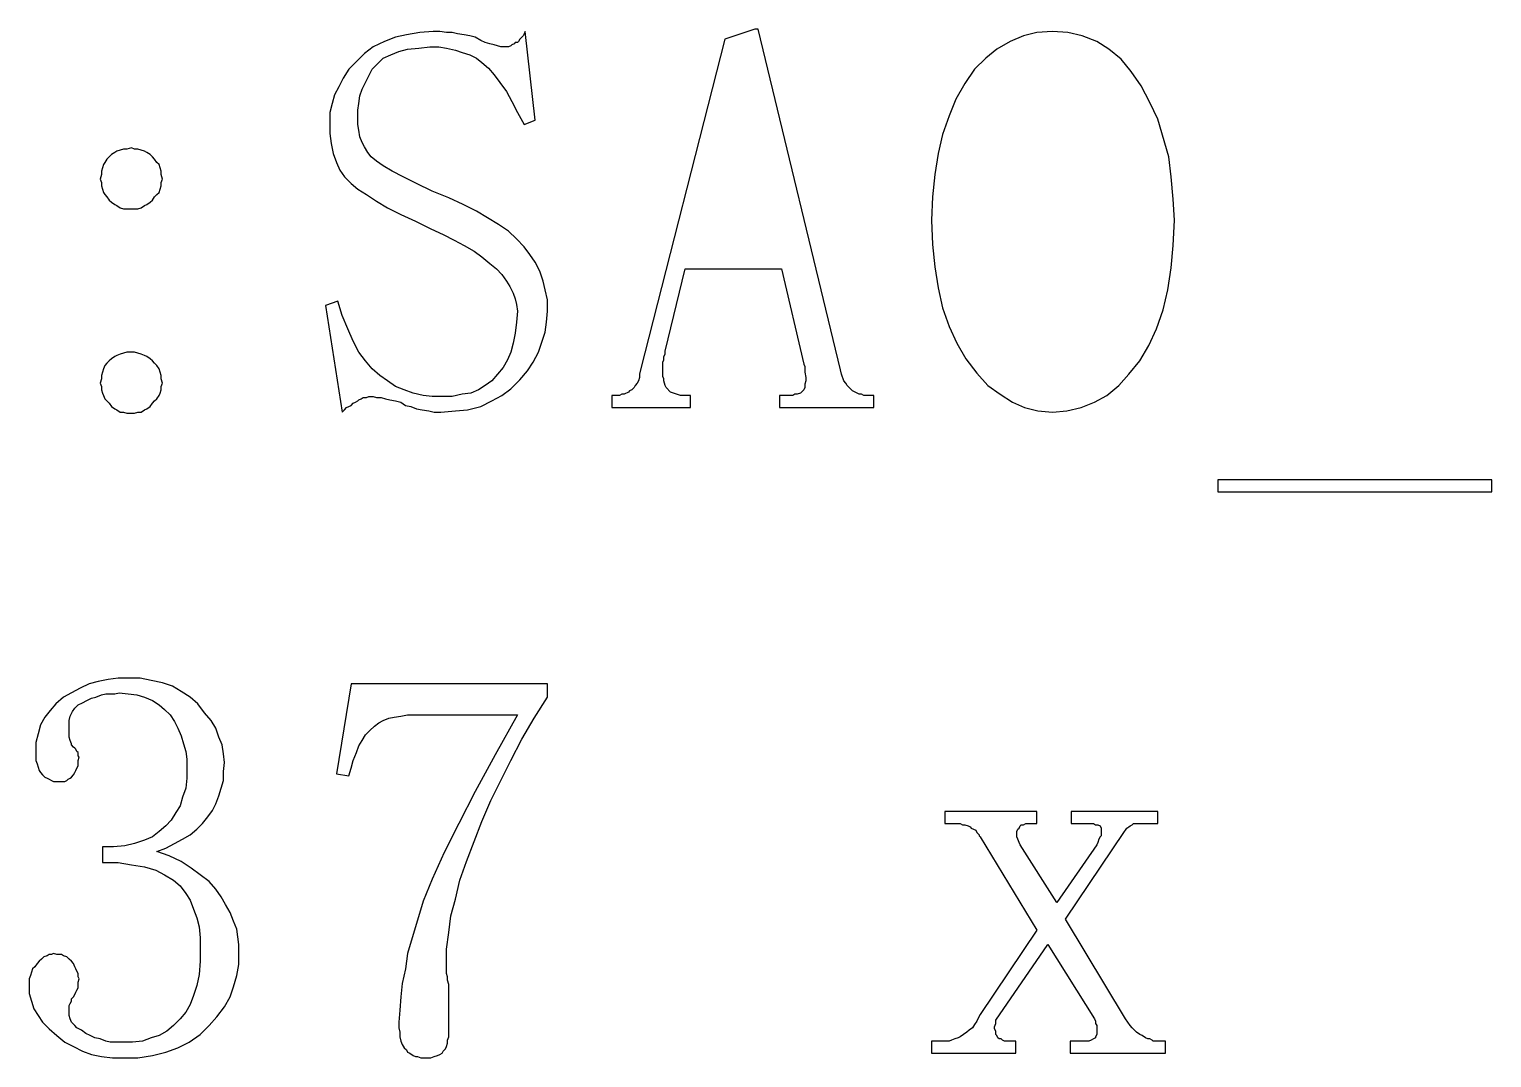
# Model space of a CAD drawing. Extents: x -166 to 204, y -124 to 146.
# Drawn here: x -120.34 to -107.16, y -87.5 to -78.23 of the extents above; entities that cross this region are included whole.
import ezdxf

# ---------------------------------------------------------------- set-up
doc = ezdxf.new("R2010")
doc.units = 0
doc.header["$MEASUREMENT"] = 0
doc.layers.get('0').update_dxf_attribs({"linetype": 'CONTINUOUS'})

msp = doc.modelspace()

# ---------------------------------------------------------------- linework, layer by layer
for points in [[(-116.86, -79.96), (-116.72, -80.03), (-116.72, -80.03), (-116.61, -80.08), (-116.61, -80.08), (-116.51, -80.13), (-116.51, -80.13), (-116.42, -80.18), (-116.42, -80.18), (-116.33, -80.23), (-116.33, -80.23), (-116.26, -80.28), (-116.26, -80.28), (-116.19, -80.34), (-116.19, -80.34), (-116.13, -80.39), (-116.13, -80.39), (-116.08, -80.44), (-116.08, -80.44), (-116.04, -80.5), (-116.04, -80.5), (-116.01, -80.55), (-116.01, -80.55), (-115.98, -80.61), (-115.98, -80.61), (-115.96, -80.66), (-115.96, -80.66), (-115.95, -80.71), (-115.95, -80.71), (-115.94, -80.77), (-115.94, -80.77), (-115.95, -80.87), (-115.95, -80.87), (-115.96, -80.97), (-115.96, -80.97), (-115.98, -81.06), (-115.98, -81.06), (-116, -81.14), (-116, -81.14), (-116.03, -81.21), (-116.03, -81.21), (-116.07, -81.28), (-116.07, -81.28), (-116.12, -81.34), (-116.12, -81.34), (-116.17, -81.4), (-116.17, -81.4), (-116.23, -81.44), (-116.23, -81.44), (-116.29, -81.48), (-116.29, -81.48), (-116.36, -81.51), (-116.36, -81.51), (-116.44, -81.52), (-116.44, -81.52), (-116.53, -81.54), (-116.53, -81.54), (-116.62, -81.54), (-116.62, -81.54), (-116.71, -81.54), (-116.71, -81.54), (-116.79, -81.53), (-116.79, -81.53), (-116.88, -81.51), (-116.88, -81.51), (-116.96, -81.48), (-116.96, -81.48), (-117.04, -81.45), (-117.04, -81.45), (-117.11, -81.4), (-117.11, -81.4), (-117.18, -81.35), (-117.18, -81.35), (-117.25, -81.29), (-117.25, -81.29), (-117.31, -81.22), (-117.31, -81.22), (-117.37, -81.14), (-117.37, -81.14), (-117.42, -81.04), (-117.42, -81.04), (-117.47, -80.93), (-117.47, -80.93), (-117.52, -80.81), (-117.52, -80.81), (-117.56, -80.68), (-117.56, -80.68), (-117.67, -80.72), (-117.67, -80.72), (-117.52, -81.68), (-117.52, -81.68), (-117.5, -81.66), (-117.5, -81.66), (-117.48, -81.64), (-117.48, -81.64), (-117.46, -81.63), (-117.46, -81.63), (-117.44, -81.62), (-117.44, -81.62), (-117.42, -81.6), (-117.42, -81.6), (-117.4, -81.59), (-117.4, -81.59), (-117.38, -81.58), (-117.38, -81.58), (-117.37, -81.57), (-117.37, -81.57), (-117.35, -81.56), (-117.35, -81.56), (-117.33, -81.55), (-117.33, -81.55), (-117.32, -81.55), (-117.32, -81.55), (-117.3, -81.55), (-117.3, -81.55), (-117.28, -81.54), (-117.28, -81.54), (-117.27, -81.54), (-117.27, -81.54), (-117.24, -81.54), (-117.24, -81.54), (-117.21, -81.55), (-117.21, -81.55), (-117.17, -81.55), (-117.17, -81.55), (-117.13, -81.56), (-117.13, -81.56), (-117.09, -81.57), (-117.09, -81.57), (-117.04, -81.58), (-117.04, -81.58), (-116.99, -81.59), (-116.99, -81.59), (-116.95, -81.62), (-116.95, -81.62), (-116.9, -81.63), (-116.9, -81.63), (-116.85, -81.65), (-116.85, -81.65), (-116.8, -81.66), (-116.8, -81.66), (-116.74, -81.67), (-116.74, -81.67), (-116.69, -81.68), (-116.69, -81.68), (-116.63, -81.68), (-116.63, -81.68), (-116.5, -81.67), (-116.5, -81.67), (-116.39, -81.66), (-116.39, -81.66), (-116.27, -81.63), (-116.27, -81.63), (-116.17, -81.58), (-116.17, -81.58), (-116.08, -81.53), (-116.08, -81.53), (-116, -81.47), (-116, -81.47), (-115.92, -81.39), (-115.92, -81.39), (-115.85, -81.31), (-115.85, -81.31), (-115.8, -81.23), (-115.8, -81.23), (-115.75, -81.14), (-115.75, -81.14), (-115.72, -81.05), (-115.72, -81.05), (-115.69, -80.96), (-115.69, -80.96), (-115.68, -80.87), (-115.68, -80.87), (-115.67, -80.77), (-115.67, -80.77), (-115.67, -80.67), (-115.67, -80.67), (-115.69, -80.58), (-115.69, -80.58), (-115.71, -80.5), (-115.71, -80.5), (-115.74, -80.41), (-115.74, -80.41), (-115.78, -80.33), (-115.78, -80.33), (-115.83, -80.26), (-115.83, -80.26), (-115.88, -80.19), (-115.88, -80.19), (-115.95, -80.12), (-115.95, -80.12), (-116.02, -80.05), (-116.02, -80.05), (-116.11, -79.99), (-116.11, -79.99), (-116.21, -79.93), (-116.21, -79.93), (-116.31, -79.87), (-116.31, -79.87), (-116.43, -79.81), (-116.43, -79.81), (-116.56, -79.75), (-116.56, -79.75), (-116.71, -79.69), (-116.71, -79.69), (-116.85, -79.62), (-116.85, -79.62), (-116.97, -79.56), (-116.97, -79.56), (-117.07, -79.51), (-117.07, -79.51), (-117.15, -79.46), (-117.15, -79.46), (-117.21, -79.42), (-117.21, -79.42), (-117.26, -79.38), (-117.26, -79.38), (-117.29, -79.34), (-117.29, -79.34), (-117.32, -79.29), (-117.32, -79.29), (-117.34, -79.25), (-117.34, -79.25), (-117.36, -79.2), (-117.36, -79.2), (-117.37, -79.14), (-117.37, -79.14), (-117.38, -79.09), (-117.38, -79.09), (-117.38, -79.03), (-117.38, -79.03), (-117.38, -78.96), (-117.38, -78.96), (-117.37, -78.9), (-117.37, -78.9), (-117.36, -78.83), (-117.36, -78.83), (-117.34, -78.77), (-117.34, -78.77), (-117.31, -78.71), (-117.31, -78.71), (-117.28, -78.65), (-117.28, -78.65), (-117.25, -78.59), (-117.25, -78.59), (-117.2, -78.54), (-117.2, -78.54), (-117.15, -78.49), (-117.15, -78.49), (-117.08, -78.46), (-117.08, -78.46), (-117.01, -78.43), (-117.01, -78.43), (-116.93, -78.41), (-116.93, -78.41), (-116.83, -78.4), (-116.83, -78.4), (-116.73, -78.39), (-116.73, -78.39), (-116.65, -78.39), (-116.65, -78.39), (-116.58, -78.4), (-116.58, -78.4), (-116.5, -78.42), (-116.5, -78.42), (-116.44, -78.44), (-116.44, -78.44), (-116.37, -78.46), (-116.37, -78.46), (-116.31, -78.49), (-116.31, -78.49), (-116.26, -78.53), (-116.26, -78.53), (-116.2, -78.58), (-116.2, -78.58), (-116.15, -78.64), (-116.15, -78.64), (-116.1, -78.71), (-116.1, -78.71), (-116.04, -78.79), (-116.04, -78.79), (-115.99, -78.88), (-115.99, -78.88), (-115.94, -78.98), (-115.94, -78.98), (-115.88, -79.09), (-115.88, -79.09), (-115.78, -79.05), (-115.78, -79.05), (-115.87, -78.25), (-115.87, -78.25), (-115.88, -78.27), (-115.88, -78.27), (-115.89, -78.29), (-115.89, -78.29), (-115.91, -78.31), (-115.91, -78.31), (-115.92, -78.32), (-115.92, -78.32), (-115.93, -78.34), (-115.93, -78.34), (-115.94, -78.35), (-115.94, -78.35), (-115.96, -78.35), (-115.96, -78.35), (-115.97, -78.36), (-115.97, -78.36), (-115.99, -78.37), (-115.99, -78.37), (-116, -78.38), (-116, -78.38), (-116.02, -78.39), (-116.02, -78.39), (-116.03, -78.39), (-116.03, -78.39), (-116.05, -78.39), (-116.05, -78.39), (-116.07, -78.39), (-116.07, -78.39), (-116.09, -78.39), (-116.09, -78.39), (-116.12, -78.38), (-116.12, -78.38), (-116.15, -78.37), (-116.15, -78.37), (-116.19, -78.36), (-116.19, -78.36), (-116.23, -78.35), (-116.23, -78.35), (-116.27, -78.33), (-116.27, -78.33), (-116.32, -78.3), (-116.32, -78.3), (-116.37, -78.29), (-116.37, -78.29), (-116.42, -78.28), (-116.42, -78.28), (-116.48, -78.27), (-116.48, -78.27), (-116.53, -78.26), (-116.53, -78.26), (-116.58, -78.26), (-116.58, -78.26), (-116.64, -78.25), (-116.64, -78.25), (-116.7, -78.25), (-116.7, -78.25), (-116.82, -78.26), (-116.82, -78.26), (-116.94, -78.28), (-116.94, -78.28), (-117.04, -78.3), (-117.04, -78.3), (-117.14, -78.34), (-117.14, -78.34), (-117.24, -78.39), (-117.24, -78.39), (-117.32, -78.45), (-117.32, -78.45), (-117.39, -78.52), (-117.39, -78.52), (-117.46, -78.59), (-117.46, -78.59), (-117.51, -78.67), (-117.51, -78.67), (-117.55, -78.75), (-117.55, -78.75), (-117.59, -78.82), (-117.59, -78.82), (-117.61, -78.9), (-117.61, -78.9), (-117.63, -78.98), (-117.63, -78.98), (-117.63, -79.07), (-117.63, -79.07), (-117.63, -79.17), (-117.63, -79.17), (-117.62, -79.26), (-117.62, -79.26), (-117.6, -79.35), (-117.6, -79.35), (-117.57, -79.43), (-117.57, -79.43), (-117.54, -79.5), (-117.54, -79.5), (-117.5, -79.56), (-117.5, -79.56), (-117.44, -79.62), (-117.44, -79.62), (-117.38, -79.67), (-117.38, -79.67), (-117.3, -79.72), (-117.3, -79.72), (-117.21, -79.78), (-117.21, -79.78), (-117.11, -79.84), (-117.11, -79.84), (-116.99, -79.9), (-116.99, -79.9), (-116.86, -79.96)], [(-113.77, -78.23), (-113.8, -78.23), (-113.8, -78.23), (-114.07, -78.32), (-114.07, -78.32), (-114.83, -81.3), (-114.83, -81.3), (-114.84, -81.34), (-114.84, -81.34), (-114.84, -81.37), (-114.84, -81.37), (-114.85, -81.4), (-114.85, -81.4), (-114.86, -81.42), (-114.86, -81.42), (-114.88, -81.44), (-114.88, -81.44), (-114.89, -81.46), (-114.89, -81.46), (-114.91, -81.48), (-114.91, -81.48), (-114.93, -81.49), (-114.93, -81.49), (-114.94, -81.5), (-114.94, -81.5), (-114.98, -81.52), (-114.98, -81.52), (-115, -81.52), (-115, -81.52), (-115.02, -81.53), (-115.02, -81.53), (-115.09, -81.53), (-115.09, -81.53), (-115.09, -81.64), (-115.09, -81.64), (-114.38, -81.64), (-114.38, -81.64), (-114.38, -81.53), (-114.38, -81.53), (-114.47, -81.53), (-114.47, -81.53), (-114.56, -81.5), (-114.56, -81.5), (-114.6, -81.46), (-114.6, -81.46), (-114.61, -81.44), (-114.61, -81.44), (-114.62, -81.4), (-114.62, -81.4), (-114.62, -81.38), (-114.62, -81.38), (-114.63, -81.36), (-114.63, -81.36), (-114.63, -81.23), (-114.63, -81.23), (-114.62, -81.21), (-114.62, -81.21), (-114.62, -81.18), (-114.62, -81.18), (-114.61, -81.16), (-114.61, -81.16), (-114.61, -81.13), (-114.61, -81.13), (-114.43, -80.39), (-114.43, -80.39), (-113.56, -80.39), (-113.56, -80.39), (-113.36, -81.25), (-113.36, -81.25), (-113.35, -81.27), (-113.35, -81.27), (-113.35, -81.32), (-113.35, -81.32), (-113.34, -81.37), (-113.34, -81.37), (-113.34, -81.4), (-113.34, -81.4), (-113.35, -81.43), (-113.35, -81.43), (-113.35, -81.46), (-113.35, -81.46), (-113.36, -81.48), (-113.36, -81.48), (-113.39, -81.51), (-113.39, -81.51), (-113.42, -81.52), (-113.42, -81.52), (-113.44, -81.52), (-113.44, -81.52), (-113.46, -81.53), (-113.46, -81.53), (-113.58, -81.53), (-113.58, -81.53), (-113.58, -81.64), (-113.58, -81.64), (-112.73, -81.64), (-112.73, -81.64), (-112.73, -81.53), (-112.73, -81.53), (-112.82, -81.53), (-112.82, -81.53), (-112.84, -81.52), (-112.84, -81.52), (-112.86, -81.52), (-112.86, -81.52), (-112.92, -81.49), (-112.92, -81.49), (-112.97, -81.44), (-112.97, -81.44), (-112.98, -81.42), (-112.98, -81.42), (-113, -81.4), (-113, -81.4), (-113.02, -81.34), (-113.02, -81.34), (-113.03, -81.3), (-113.03, -81.3), (-113.77, -78.23)], [(-111.12, -78.25), (-111.26, -78.26), (-111.26, -78.26), (-111.38, -78.29), (-111.38, -78.29), (-111.5, -78.34), (-111.5, -78.34), (-111.62, -78.41), (-111.62, -78.41), (-111.72, -78.49), (-111.72, -78.49), (-111.82, -78.59), (-111.82, -78.59), (-111.91, -78.72), (-111.91, -78.72), (-111.99, -78.86), (-111.99, -78.86), (-112.05, -79.01), (-112.05, -79.01), (-112.11, -79.18), (-112.11, -79.18), (-112.15, -79.35), (-112.15, -79.35), (-112.18, -79.54), (-112.18, -79.54), (-112.2, -79.74), (-112.2, -79.74), (-112.21, -79.95), (-112.21, -79.95), (-112.2, -80.17), (-112.2, -80.17), (-112.18, -80.37), (-112.18, -80.37), (-112.15, -80.56), (-112.15, -80.56), (-112.11, -80.74), (-112.11, -80.74), (-112.05, -80.91), (-112.05, -80.91), (-111.98, -81.06), (-111.98, -81.06), (-111.9, -81.2), (-111.9, -81.2), (-111.8, -81.33), (-111.8, -81.33), (-111.7, -81.44), (-111.7, -81.44), (-111.59, -81.52), (-111.59, -81.52), (-111.48, -81.59), (-111.48, -81.59), (-111.37, -81.64), (-111.37, -81.64), (-111.25, -81.67), (-111.25, -81.67), (-111.12, -81.68), (-111.12, -81.68), (-110.99, -81.67), (-110.99, -81.67), (-110.86, -81.64), (-110.86, -81.64), (-110.74, -81.59), (-110.74, -81.59), (-110.63, -81.53), (-110.63, -81.53), (-110.52, -81.44), (-110.52, -81.44), (-110.43, -81.34), (-110.43, -81.34), (-110.33, -81.22), (-110.33, -81.22), (-110.25, -81.08), (-110.25, -81.08), (-110.18, -80.93), (-110.18, -80.93), (-110.12, -80.76), (-110.12, -80.76), (-110.08, -80.58), (-110.08, -80.58), (-110.05, -80.38), (-110.05, -80.38), (-110.03, -80.18), (-110.03, -80.18), (-110.02, -79.95), (-110.02, -79.95), (-110.03, -79.76), (-110.03, -79.76), (-110.05, -79.56), (-110.05, -79.56), (-110.07, -79.38), (-110.07, -79.38), (-110.17, -79.04), (-110.17, -79.04), (-110.24, -78.89), (-110.24, -78.89), (-110.32, -78.74), (-110.32, -78.74), (-110.41, -78.61), (-110.41, -78.61), (-110.5, -78.5), (-110.5, -78.5), (-110.61, -78.41), (-110.61, -78.41), (-110.72, -78.34), (-110.72, -78.34), (-110.85, -78.29), (-110.85, -78.29), (-110.98, -78.26), (-110.98, -78.26), (-111.12, -78.25)], [(-119.15, -79.61), (-119.14, -79.58), (-119.14, -79.58), (-119.15, -79.54), (-119.15, -79.54), (-119.15, -79.51), (-119.15, -79.51), (-119.16, -79.48), (-119.16, -79.48), (-119.17, -79.45), (-119.17, -79.45), (-119.19, -79.43), (-119.19, -79.43), (-119.21, -79.4), (-119.21, -79.4), (-119.23, -79.38), (-119.23, -79.38), (-119.25, -79.36), (-119.25, -79.36), (-119.28, -79.34), (-119.28, -79.34), (-119.3, -79.33), (-119.3, -79.33), (-119.33, -79.32), (-119.33, -79.32), (-119.36, -79.31), (-119.36, -79.31), (-119.39, -79.31), (-119.39, -79.31), (-119.42, -79.3), (-119.42, -79.3), (-119.46, -79.31), (-119.46, -79.31), (-119.49, -79.31), (-119.49, -79.31), (-119.52, -79.32), (-119.52, -79.32), (-119.55, -79.33), (-119.55, -79.33), (-119.57, -79.34), (-119.57, -79.34), (-119.6, -79.36), (-119.6, -79.36), (-119.62, -79.38), (-119.62, -79.38), (-119.64, -79.4), (-119.64, -79.4), (-119.66, -79.43), (-119.66, -79.43), (-119.67, -79.45), (-119.67, -79.45), (-119.68, -79.48), (-119.68, -79.48), (-119.69, -79.51), (-119.69, -79.51), (-119.69, -79.54), (-119.69, -79.54), (-119.7, -79.58), (-119.7, -79.58), (-119.69, -79.61), (-119.69, -79.61), (-119.69, -79.64), (-119.69, -79.64), (-119.68, -79.67), (-119.68, -79.67), (-119.67, -79.7), (-119.67, -79.7), (-119.66, -79.72), (-119.66, -79.72), (-119.64, -79.74), (-119.64, -79.74), (-119.62, -79.77), (-119.62, -79.77), (-119.6, -79.79), (-119.6, -79.79), (-119.57, -79.81), (-119.57, -79.81), (-119.55, -79.82), (-119.55, -79.82), (-119.52, -79.84), (-119.52, -79.84), (-119.49, -79.85), (-119.49, -79.85), (-119.46, -79.85), (-119.46, -79.85), (-119.42, -79.85), (-119.42, -79.85), (-119.39, -79.85), (-119.39, -79.85), (-119.36, -79.85), (-119.36, -79.85), (-119.33, -79.84), (-119.33, -79.84), (-119.3, -79.82), (-119.3, -79.82), (-119.28, -79.81), (-119.28, -79.81), (-119.25, -79.79), (-119.25, -79.79), (-119.23, -79.77), (-119.23, -79.77), (-119.21, -79.74), (-119.21, -79.74), (-119.19, -79.72), (-119.19, -79.72), (-119.17, -79.7), (-119.17, -79.7), (-119.16, -79.67), (-119.16, -79.67), (-119.15, -79.64), (-119.15, -79.64), (-119.15, -79.61)], [(-119.15, -81.45), (-119.14, -81.42), (-119.14, -81.42), (-119.15, -81.38), (-119.15, -81.38), (-119.15, -81.35), (-119.15, -81.35), (-119.16, -81.32), (-119.16, -81.32), (-119.17, -81.29), (-119.17, -81.29), (-119.19, -81.26), (-119.19, -81.26), (-119.21, -81.24), (-119.21, -81.24), (-119.23, -81.22), (-119.23, -81.22), (-119.25, -81.2), (-119.25, -81.2), (-119.28, -81.18), (-119.28, -81.18), (-119.3, -81.17), (-119.3, -81.17), (-119.33, -81.16), (-119.33, -81.16), (-119.36, -81.15), (-119.36, -81.15), (-119.39, -81.14), (-119.39, -81.14), (-119.42, -81.14), (-119.42, -81.14), (-119.46, -81.14), (-119.46, -81.14), (-119.49, -81.15), (-119.49, -81.15), (-119.52, -81.16), (-119.52, -81.16), (-119.55, -81.17), (-119.55, -81.17), (-119.57, -81.18), (-119.57, -81.18), (-119.6, -81.2), (-119.6, -81.2), (-119.62, -81.22), (-119.62, -81.22), (-119.64, -81.24), (-119.64, -81.24), (-119.66, -81.26), (-119.66, -81.26), (-119.67, -81.29), (-119.67, -81.29), (-119.68, -81.32), (-119.68, -81.32), (-119.69, -81.35), (-119.69, -81.35), (-119.69, -81.38), (-119.69, -81.38), (-119.7, -81.42), (-119.7, -81.42), (-119.69, -81.45), (-119.69, -81.45), (-119.69, -81.48), (-119.69, -81.48), (-119.68, -81.51), (-119.68, -81.51), (-119.67, -81.53), (-119.67, -81.53), (-119.66, -81.56), (-119.66, -81.56), (-119.64, -81.58), (-119.64, -81.58), (-119.62, -81.6), (-119.62, -81.6), (-119.6, -81.63), (-119.6, -81.63), (-119.57, -81.65), (-119.57, -81.65), (-119.55, -81.66), (-119.55, -81.66), (-119.52, -81.68), (-119.52, -81.68), (-119.49, -81.68), (-119.49, -81.68), (-119.46, -81.69), (-119.46, -81.69), (-119.42, -81.69), (-119.42, -81.69), (-119.39, -81.69), (-119.39, -81.69), (-119.36, -81.68), (-119.36, -81.68), (-119.33, -81.68), (-119.33, -81.68), (-119.3, -81.66), (-119.3, -81.66), (-119.28, -81.65), (-119.28, -81.65), (-119.25, -81.63), (-119.25, -81.63), (-119.23, -81.6), (-119.23, -81.6), (-119.21, -81.58), (-119.21, -81.58), (-119.19, -81.56), (-119.19, -81.56), (-119.17, -81.53), (-119.17, -81.53), (-119.16, -81.51), (-119.16, -81.51), (-119.15, -81.48), (-119.15, -81.48), (-119.15, -81.45)], [(-109.63, -82.29), (-109.63, -82.4), (-109.63, -82.4), (-107.16, -82.4), (-107.16, -82.4), (-107.16, -82.29), (-107.16, -82.29), (-109.63, -82.29)], [(-118.45, -86.66), (-118.45, -86.55), (-118.45, -86.55), (-118.45, -86.48), (-118.45, -86.48), (-118.46, -86.41), (-118.46, -86.41), (-118.47, -86.34), (-118.47, -86.34), (-118.5, -86.27), (-118.5, -86.27), (-118.53, -86.19), (-118.53, -86.19), (-118.57, -86.12), (-118.57, -86.12), (-118.61, -86.05), (-118.61, -86.05), (-118.66, -85.98), (-118.66, -85.98), (-118.72, -85.91), (-118.72, -85.91), (-118.8, -85.85), (-118.8, -85.85), (-118.88, -85.79), (-118.88, -85.79), (-118.97, -85.73), (-118.97, -85.73), (-119.08, -85.68), (-119.08, -85.68), (-119.19, -85.64), (-119.19, -85.64), (-119.11, -85.61), (-119.11, -85.61), (-119.03, -85.57), (-119.03, -85.57), (-118.96, -85.53), (-118.96, -85.53), (-118.89, -85.49), (-118.89, -85.49), (-118.83, -85.44), (-118.83, -85.44), (-118.78, -85.39), (-118.78, -85.39), (-118.73, -85.33), (-118.73, -85.33), (-118.69, -85.27), (-118.69, -85.27), (-118.66, -85.21), (-118.66, -85.21), (-118.63, -85.14), (-118.63, -85.14), (-118.61, -85.07), (-118.61, -85.07), (-118.59, -85), (-118.59, -85), (-118.59, -84.92), (-118.59, -84.92), (-118.58, -84.84), (-118.58, -84.84), (-118.59, -84.76), (-118.59, -84.76), (-118.6, -84.68), (-118.6, -84.68), (-118.63, -84.61), (-118.63, -84.61), (-118.66, -84.53), (-118.66, -84.53), (-118.7, -84.46), (-118.7, -84.46), (-118.76, -84.39), (-118.76, -84.39), (-118.82, -84.31), (-118.82, -84.31), (-118.89, -84.25), (-118.89, -84.25), (-118.97, -84.2), (-118.97, -84.2), (-119.05, -84.15), (-119.05, -84.15), (-119.14, -84.12), (-119.14, -84.12), (-119.24, -84.1), (-119.24, -84.1), (-119.34, -84.08), (-119.34, -84.08), (-119.45, -84.08), (-119.45, -84.08), (-119.54, -84.08), (-119.54, -84.08), (-119.63, -84.09), (-119.63, -84.09), (-119.72, -84.11), (-119.72, -84.11), (-119.8, -84.13), (-119.8, -84.13), (-119.88, -84.17), (-119.88, -84.17), (-119.96, -84.21), (-119.96, -84.21), (-120.03, -84.25), (-120.03, -84.25), (-120.1, -84.31), (-120.1, -84.31), (-120.15, -84.37), (-120.15, -84.37), (-120.2, -84.43), (-120.2, -84.43), (-120.24, -84.5), (-120.24, -84.5), (-120.26, -84.58), (-120.26, -84.58), (-120.28, -84.66), (-120.28, -84.66), (-120.28, -84.74), (-120.28, -84.74), (-120.28, -84.78), (-120.28, -84.78), (-120.28, -84.82), (-120.28, -84.82), (-120.27, -84.85), (-120.27, -84.85), (-120.26, -84.88), (-120.26, -84.88), (-120.25, -84.91), (-120.25, -84.91), (-120.24, -84.93), (-120.24, -84.93), (-120.22, -84.95), (-120.22, -84.95), (-120.2, -84.97), (-120.2, -84.97), (-120.18, -84.98), (-120.18, -84.98), (-120.16, -84.99), (-120.16, -84.99), (-120.14, -85), (-120.14, -85), (-120.12, -85.01), (-120.12, -85.01), (-120.09, -85.01), (-120.09, -85.01), (-120.07, -85.01), (-120.07, -85.01), (-120.05, -85.01), (-120.05, -85.01), (-120.02, -85.01), (-120.02, -85.01), (-120, -85), (-120, -85), (-119.99, -84.99), (-119.99, -84.99), (-119.97, -84.98), (-119.97, -84.98), (-119.96, -84.97), (-119.96, -84.97), (-119.94, -84.95), (-119.94, -84.95), (-119.93, -84.93), (-119.93, -84.93), (-119.92, -84.91), (-119.92, -84.91), (-119.91, -84.89), (-119.91, -84.89), (-119.9, -84.87), (-119.9, -84.87), (-119.9, -84.84), (-119.9, -84.84), (-119.9, -84.82), (-119.9, -84.82), (-119.89, -84.79), (-119.89, -84.79), (-119.9, -84.78), (-119.9, -84.78), (-119.9, -84.76), (-119.9, -84.76), (-119.9, -84.75), (-119.9, -84.75), (-119.91, -84.74), (-119.91, -84.74), (-119.92, -84.72), (-119.92, -84.72), (-119.93, -84.71), (-119.93, -84.71), (-119.94, -84.7), (-119.94, -84.7), (-119.96, -84.68), (-119.96, -84.68), (-119.96, -84.67), (-119.96, -84.67), (-119.97, -84.64), (-119.97, -84.64), (-119.98, -84.61), (-119.98, -84.61), (-119.98, -84.58), (-119.98, -84.58), (-119.98, -84.54), (-119.98, -84.54), (-119.98, -84.5), (-119.98, -84.5), (-119.98, -84.46), (-119.98, -84.46), (-119.97, -84.42), (-119.97, -84.42), (-119.95, -84.38), (-119.95, -84.38), (-119.93, -84.35), (-119.93, -84.35), (-119.9, -84.32), (-119.9, -84.32), (-119.86, -84.3), (-119.86, -84.3), (-119.82, -84.28), (-119.82, -84.28), (-119.78, -84.26), (-119.78, -84.26), (-119.74, -84.25), (-119.74, -84.25), (-119.69, -84.23), (-119.69, -84.23), (-119.65, -84.22), (-119.65, -84.22), (-119.61, -84.22), (-119.61, -84.22), (-119.57, -84.22), (-119.57, -84.22), (-119.53, -84.21), (-119.53, -84.21), (-119.45, -84.22), (-119.45, -84.22), (-119.37, -84.23), (-119.37, -84.23), (-119.3, -84.25), (-119.3, -84.25), (-119.23, -84.28), (-119.23, -84.28), (-119.17, -84.32), (-119.17, -84.32), (-119.12, -84.36), (-119.12, -84.36), (-119.07, -84.41), (-119.07, -84.41), (-119.03, -84.47), (-119.03, -84.47), (-119, -84.53), (-119, -84.53), (-118.97, -84.6), (-118.97, -84.6), (-118.95, -84.67), (-118.95, -84.67), (-118.93, -84.74), (-118.93, -84.74), (-118.92, -84.81), (-118.92, -84.81), (-118.92, -84.89), (-118.92, -84.89), (-118.92, -84.98), (-118.92, -84.98), (-118.93, -85.07), (-118.93, -85.07), (-118.96, -85.15), (-118.96, -85.15), (-118.98, -85.23), (-118.98, -85.23), (-119.02, -85.29), (-119.02, -85.29), (-119.06, -85.36), (-119.06, -85.36), (-119.11, -85.41), (-119.11, -85.41), (-119.17, -85.46), (-119.17, -85.46), (-119.23, -85.51), (-119.23, -85.51), (-119.3, -85.54), (-119.3, -85.54), (-119.39, -85.57), (-119.39, -85.57), (-119.48, -85.59), (-119.48, -85.59), (-119.58, -85.6), (-119.58, -85.6), (-119.68, -85.6), (-119.68, -85.6), (-119.68, -85.74), (-119.68, -85.74), (-119.54, -85.74), (-119.54, -85.74), (-119.42, -85.76), (-119.42, -85.76), (-119.3, -85.78), (-119.3, -85.78), (-119.2, -85.81), (-119.2, -85.81), (-119.12, -85.85), (-119.12, -85.85), (-119.04, -85.9), (-119.04, -85.9), (-118.98, -85.95), (-118.98, -85.95), (-118.93, -86.02), (-118.93, -86.02), (-118.89, -86.08), (-118.89, -86.08), (-118.86, -86.16), (-118.86, -86.16), (-118.83, -86.24), (-118.83, -86.24), (-118.81, -86.32), (-118.81, -86.32), (-118.8, -86.42), (-118.8, -86.42), (-118.8, -86.51), (-118.8, -86.51), (-118.8, -86.63), (-118.8, -86.63), (-118.81, -86.75), (-118.81, -86.75), (-118.83, -86.85), (-118.83, -86.85), (-118.86, -86.94), (-118.86, -86.94), (-118.89, -87.02), (-118.89, -87.02), (-118.93, -87.09), (-118.93, -87.09), (-118.98, -87.15), (-118.98, -87.15), (-119.04, -87.21), (-119.04, -87.21), (-119.1, -87.26), (-119.1, -87.26), (-119.17, -87.3), (-119.17, -87.3), (-119.24, -87.32), (-119.24, -87.32), (-119.32, -87.35), (-119.32, -87.35), (-119.41, -87.36), (-119.41, -87.36), (-119.51, -87.36), (-119.51, -87.36), (-119.56, -87.36), (-119.56, -87.36), (-119.61, -87.36), (-119.61, -87.36), (-119.65, -87.35), (-119.65, -87.35), (-119.7, -87.33), (-119.7, -87.33), (-119.75, -87.32), (-119.75, -87.32), (-119.79, -87.3), (-119.79, -87.3), (-119.83, -87.28), (-119.83, -87.28), (-119.87, -87.25), (-119.87, -87.25), (-119.91, -87.23), (-119.91, -87.23), (-119.93, -87.21), (-119.93, -87.21), (-119.96, -87.18), (-119.96, -87.18), (-119.97, -87.15), (-119.97, -87.15), (-119.98, -87.12), (-119.98, -87.12), (-119.98, -87.09), (-119.98, -87.09), (-119.98, -87.07), (-119.98, -87.07), (-119.98, -87.05), (-119.98, -87.05), (-119.98, -87.03), (-119.98, -87.03), (-119.97, -87.01), (-119.97, -87.01), (-119.96, -86.99), (-119.96, -86.99), (-119.96, -86.97), (-119.96, -86.97), (-119.94, -86.95), (-119.94, -86.95), (-119.93, -86.93), (-119.93, -86.93), (-119.92, -86.91), (-119.92, -86.91), (-119.91, -86.89), (-119.91, -86.89), (-119.9, -86.87), (-119.9, -86.87), (-119.9, -86.84), (-119.9, -86.84), (-119.9, -86.82), (-119.9, -86.82), (-119.89, -86.79), (-119.89, -86.79), (-119.9, -86.77), (-119.9, -86.77), (-119.9, -86.76), (-119.9, -86.76), (-119.9, -86.74), (-119.9, -86.74), (-119.91, -86.72), (-119.91, -86.72), (-119.92, -86.7), (-119.92, -86.7), (-119.93, -86.68), (-119.93, -86.68), (-119.94, -86.65), (-119.94, -86.65), (-119.96, -86.63), (-119.96, -86.63), (-119.98, -86.61), (-119.98, -86.61), (-120, -86.59), (-120, -86.59), (-120.03, -86.58), (-120.03, -86.58), (-120.05, -86.57), (-120.05, -86.57), (-120.09, -86.57), (-120.09, -86.57), (-120.12, -86.56), (-120.12, -86.56), (-120.14, -86.57), (-120.14, -86.57), (-120.16, -86.57), (-120.16, -86.57), (-120.18, -86.58), (-120.18, -86.58), (-120.21, -86.59), (-120.21, -86.59), (-120.23, -86.61), (-120.23, -86.61), (-120.25, -86.63), (-120.25, -86.63), (-120.27, -86.65), (-120.27, -86.65), (-120.29, -86.68), (-120.29, -86.68), (-120.31, -86.7), (-120.31, -86.7), (-120.32, -86.73), (-120.32, -86.73), (-120.33, -86.76), (-120.33, -86.76), (-120.34, -86.79), (-120.34, -86.79), (-120.34, -86.82), (-120.34, -86.82), (-120.34, -86.85), (-120.34, -86.85), (-120.34, -86.92), (-120.34, -86.92), (-120.32, -86.99), (-120.32, -86.99), (-120.3, -87.06), (-120.3, -87.06), (-120.26, -87.12), (-120.26, -87.12), (-120.22, -87.18), (-120.22, -87.18), (-120.16, -87.24), (-120.16, -87.24), (-120.09, -87.3), (-120.09, -87.3), (-120.02, -87.36), (-120.02, -87.36), (-119.94, -87.4), (-119.94, -87.4), (-119.86, -87.44), (-119.86, -87.44), (-119.78, -87.47), (-119.78, -87.47), (-119.69, -87.49), (-119.69, -87.49), (-119.59, -87.5), (-119.59, -87.5), (-119.49, -87.5), (-119.49, -87.5), (-119.36, -87.5), (-119.36, -87.5), (-119.23, -87.48), (-119.23, -87.48), (-119.11, -87.45), (-119.11, -87.45), (-119, -87.41), (-119, -87.41), (-118.9, -87.36), (-118.9, -87.36), (-118.8, -87.29), (-118.8, -87.29), (-118.72, -87.21), (-118.72, -87.21), (-118.65, -87.13), (-118.65, -87.13), (-118.58, -87.04), (-118.58, -87.04), (-118.53, -86.95), (-118.53, -86.95), (-118.5, -86.86), (-118.5, -86.86), (-118.47, -86.76), (-118.47, -86.76), (-118.45, -86.66)], [(-115.79, -84.44), (-115.67, -84.25), (-115.67, -84.25), (-115.67, -84.13), (-115.67, -84.13), (-117.44, -84.13), (-117.44, -84.13), (-117.57, -84.94), (-117.57, -84.94), (-117.46, -84.96), (-117.46, -84.96), (-117.44, -84.89), (-117.44, -84.89), (-117.42, -84.82), (-117.42, -84.82), (-117.39, -84.75), (-117.39, -84.75), (-117.37, -84.69), (-117.37, -84.69), (-117.34, -84.64), (-117.34, -84.64), (-117.31, -84.59), (-117.31, -84.59), (-117.27, -84.55), (-117.27, -84.55), (-117.23, -84.51), (-117.23, -84.51), (-117.19, -84.48), (-117.19, -84.48), (-117.15, -84.46), (-117.15, -84.46), (-117.1, -84.44), (-117.1, -84.44), (-117.05, -84.43), (-117.05, -84.43), (-116.99, -84.42), (-116.99, -84.42), (-116.93, -84.41), (-116.93, -84.41), (-115.94, -84.41), (-115.94, -84.41), (-116.14, -84.77), (-116.14, -84.77), (-116.32, -85.1), (-116.32, -85.1), (-116.47, -85.39), (-116.47, -85.39), (-116.6, -85.65), (-116.6, -85.65), (-116.71, -85.89), (-116.71, -85.89), (-116.79, -86.09), (-116.79, -86.09), (-116.84, -86.26), (-116.84, -86.26), (-116.89, -86.42), (-116.89, -86.42), (-116.93, -86.56), (-116.93, -86.56), (-116.95, -86.7), (-116.95, -86.7), (-116.98, -86.83), (-116.98, -86.83), (-116.99, -86.95), (-116.99, -86.95), (-117, -87.07), (-117, -87.07), (-117.01, -87.18), (-117.01, -87.18), (-117.01, -87.23), (-117.01, -87.23), (-117, -87.27), (-117, -87.27), (-117, -87.31), (-117, -87.31), (-116.99, -87.35), (-116.99, -87.35), (-116.98, -87.38), (-116.98, -87.38), (-116.96, -87.41), (-116.96, -87.41), (-116.94, -87.43), (-116.94, -87.43), (-116.93, -87.45), (-116.93, -87.45), (-116.91, -87.46), (-116.91, -87.46), (-116.88, -87.48), (-116.88, -87.48), (-116.86, -87.49), (-116.86, -87.49), (-116.84, -87.49), (-116.84, -87.49), (-116.81, -87.5), (-116.81, -87.5), (-116.78, -87.5), (-116.78, -87.5), (-116.75, -87.5), (-116.75, -87.5), (-116.72, -87.5), (-116.72, -87.5), (-116.69, -87.49), (-116.69, -87.49), (-116.66, -87.48), (-116.66, -87.48), (-116.64, -87.47), (-116.64, -87.47), (-116.62, -87.46), (-116.62, -87.46), (-116.61, -87.44), (-116.61, -87.44), (-116.59, -87.42), (-116.59, -87.42), (-116.58, -87.4), (-116.58, -87.4), (-116.57, -87.37), (-116.57, -87.37), (-116.57, -87.34), (-116.57, -87.34), (-116.56, -87.31), (-116.56, -87.31), (-116.56, -87.27), (-116.56, -87.27), (-116.56, -87.23), (-116.56, -87.23), (-116.56, -87.17), (-116.56, -87.17), (-116.56, -87.12), (-116.56, -87.12), (-116.56, -87.06), (-116.56, -87.06), (-116.56, -87.01), (-116.56, -87.01), (-116.56, -86.97), (-116.56, -86.97), (-116.56, -86.92), (-116.56, -86.92), (-116.56, -86.88), (-116.56, -86.88), (-116.56, -86.84), (-116.56, -86.84), (-116.57, -86.8), (-116.57, -86.8), (-116.57, -86.77), (-116.57, -86.77), (-116.58, -86.74), (-116.58, -86.74), (-116.58, -86.71), (-116.58, -86.71), (-116.58, -86.68), (-116.58, -86.68), (-116.58, -86.65), (-116.58, -86.65), (-116.58, -86.52), (-116.58, -86.52), (-116.56, -86.37), (-116.56, -86.37), (-116.54, -86.22), (-116.54, -86.22), (-116.5, -86.07), (-116.5, -86.07), (-116.46, -85.9), (-116.46, -85.9), (-116.4, -85.73), (-116.4, -85.73), (-116.33, -85.55), (-116.33, -85.55), (-116.26, -85.37), (-116.26, -85.37), (-116.18, -85.18), (-116.18, -85.18), (-116.09, -85), (-116.09, -85), (-116, -84.82), (-116, -84.82), (-115.9, -84.63), (-115.9, -84.63), (-115.79, -84.44)], [(-110.72, -85.58), (-111.08, -86.1), (-111.08, -86.1), (-111.41, -85.58), (-111.41, -85.58), (-111.42, -85.56), (-111.42, -85.56), (-111.43, -85.53), (-111.43, -85.53), (-111.44, -85.51), (-111.44, -85.51), (-111.44, -85.5), (-111.44, -85.5), (-111.44, -85.48), (-111.44, -85.48), (-111.44, -85.46), (-111.44, -85.46), (-111.43, -85.44), (-111.43, -85.44), (-111.42, -85.43), (-111.42, -85.43), (-111.41, -85.41), (-111.41, -85.41), (-111.4, -85.4), (-111.4, -85.4), (-111.38, -85.4), (-111.38, -85.4), (-111.36, -85.39), (-111.36, -85.39), (-111.34, -85.39), (-111.34, -85.39), (-111.32, -85.39), (-111.32, -85.39), (-111.26, -85.39), (-111.26, -85.39), (-111.26, -85.28), (-111.26, -85.28), (-112.09, -85.28), (-112.09, -85.28), (-112.09, -85.39), (-112.09, -85.39), (-112.01, -85.39), (-112.01, -85.39), (-111.98, -85.39), (-111.98, -85.39), (-111.95, -85.39), (-111.95, -85.39), (-111.93, -85.4), (-111.93, -85.4), (-111.91, -85.4), (-111.91, -85.4), (-111.88, -85.41), (-111.88, -85.41), (-111.86, -85.42), (-111.86, -85.42), (-111.85, -85.43), (-111.85, -85.43), (-111.83, -85.44), (-111.83, -85.44), (-111.81, -85.45), (-111.81, -85.45), (-111.8, -85.47), (-111.8, -85.47), (-111.79, -85.48), (-111.79, -85.48), (-111.78, -85.49), (-111.78, -85.49), (-111.78, -85.5), (-111.78, -85.5), (-111.77, -85.51), (-111.77, -85.51), (-111.26, -86.35), (-111.26, -86.35), (-111.77, -87.11), (-111.77, -87.11), (-111.79, -87.15), (-111.79, -87.15), (-111.8, -87.17), (-111.8, -87.17), (-111.82, -87.2), (-111.82, -87.2), (-111.84, -87.23), (-111.84, -87.23), (-111.87, -87.25), (-111.87, -87.25), (-111.89, -87.27), (-111.89, -87.27), (-111.92, -87.29), (-111.92, -87.29), (-111.95, -87.31), (-111.95, -87.31), (-111.97, -87.32), (-111.97, -87.32), (-112, -87.33), (-112, -87.33), (-112.03, -87.34), (-112.03, -87.34), (-112.05, -87.35), (-112.05, -87.35), (-112.07, -87.35), (-112.07, -87.35), (-112.09, -87.35), (-112.09, -87.35), (-112.21, -87.35), (-112.21, -87.35), (-112.21, -87.46), (-112.21, -87.46), (-111.45, -87.46), (-111.45, -87.46), (-111.45, -87.35), (-111.45, -87.35), (-111.51, -87.35), (-111.51, -87.35), (-111.53, -87.35), (-111.53, -87.35), (-111.55, -87.35), (-111.55, -87.35), (-111.57, -87.34), (-111.57, -87.34), (-111.58, -87.33), (-111.58, -87.33), (-111.6, -87.33), (-111.6, -87.33), (-111.61, -87.32), (-111.61, -87.32), (-111.62, -87.3), (-111.62, -87.3), (-111.63, -87.29), (-111.63, -87.29), (-111.63, -87.27), (-111.63, -87.27), (-111.63, -87.26), (-111.63, -87.26), (-111.64, -87.24), (-111.64, -87.24), (-111.64, -87.22), (-111.64, -87.22), (-111.63, -87.19), (-111.63, -87.19), (-111.63, -87.16), (-111.63, -87.16), (-111.16, -86.48), (-111.16, -86.48), (-110.74, -87.15), (-110.74, -87.15), (-110.73, -87.17), (-110.73, -87.17), (-110.73, -87.19), (-110.73, -87.19), (-110.72, -87.21), (-110.72, -87.21), (-110.72, -87.23), (-110.72, -87.23), (-110.72, -87.25), (-110.72, -87.25), (-110.72, -87.27), (-110.72, -87.27), (-110.72, -87.29), (-110.72, -87.29), (-110.73, -87.31), (-110.73, -87.31), (-110.73, -87.32), (-110.73, -87.32), (-110.75, -87.33), (-110.75, -87.33), (-110.77, -87.34), (-110.77, -87.34), (-110.79, -87.35), (-110.79, -87.35), (-110.82, -87.35), (-110.82, -87.35), (-110.84, -87.35), (-110.84, -87.35), (-110.96, -87.35), (-110.96, -87.35), (-110.96, -87.46), (-110.96, -87.46), (-110.1, -87.46), (-110.1, -87.46), (-110.1, -87.35), (-110.1, -87.35), (-110.18, -87.35), (-110.18, -87.35), (-110.19, -87.35), (-110.19, -87.35), (-110.21, -87.35), (-110.21, -87.35), (-110.22, -87.34), (-110.22, -87.34), (-110.24, -87.33), (-110.24, -87.33), (-110.26, -87.33), (-110.26, -87.33), (-110.28, -87.32), (-110.28, -87.32), (-110.31, -87.3), (-110.31, -87.3), (-110.33, -87.29), (-110.33, -87.29), (-110.36, -87.27), (-110.36, -87.27), (-110.38, -87.25), (-110.38, -87.25), (-110.4, -87.23), (-110.4, -87.23), (-110.42, -87.21), (-110.42, -87.21), (-110.44, -87.18), (-110.44, -87.18), (-110.46, -87.15), (-110.46, -87.15), (-111, -86.25), (-111, -86.25), (-110.47, -85.46), (-110.47, -85.46), (-110.46, -85.45), (-110.46, -85.45), (-110.45, -85.43), (-110.45, -85.43), (-110.43, -85.42), (-110.43, -85.42), (-110.42, -85.41), (-110.42, -85.41), (-110.4, -85.4), (-110.4, -85.4), (-110.39, -85.39), (-110.39, -85.39), (-110.37, -85.39), (-110.37, -85.39), (-110.35, -85.39), (-110.35, -85.39), (-110.34, -85.39), (-110.34, -85.39), (-110.32, -85.39), (-110.32, -85.39), (-110.31, -85.39), (-110.31, -85.39), (-110.29, -85.39), (-110.29, -85.39), (-110.28, -85.39), (-110.28, -85.39), (-110.27, -85.39), (-110.27, -85.39), (-110.17, -85.39), (-110.17, -85.39), (-110.17, -85.28), (-110.17, -85.28), (-110.95, -85.28), (-110.95, -85.28), (-110.95, -85.39), (-110.95, -85.39), (-110.82, -85.39), (-110.82, -85.39), (-110.78, -85.39), (-110.78, -85.39), (-110.75, -85.39), (-110.75, -85.39), (-110.73, -85.4), (-110.73, -85.4), (-110.71, -85.4), (-110.71, -85.4), (-110.69, -85.41), (-110.69, -85.41), (-110.68, -85.43), (-110.68, -85.43), (-110.68, -85.44), (-110.68, -85.44), (-110.68, -85.46), (-110.68, -85.46), (-110.68, -85.48), (-110.68, -85.48), (-110.68, -85.5), (-110.68, -85.5), (-110.69, -85.51), (-110.69, -85.51), (-110.7, -85.53), (-110.7, -85.53), (-110.71, -85.56), (-110.71, -85.56), (-110.72, -85.58)]]:
    msp.add_lwpolyline(points)

doc.saveas('drawing.dxf')
